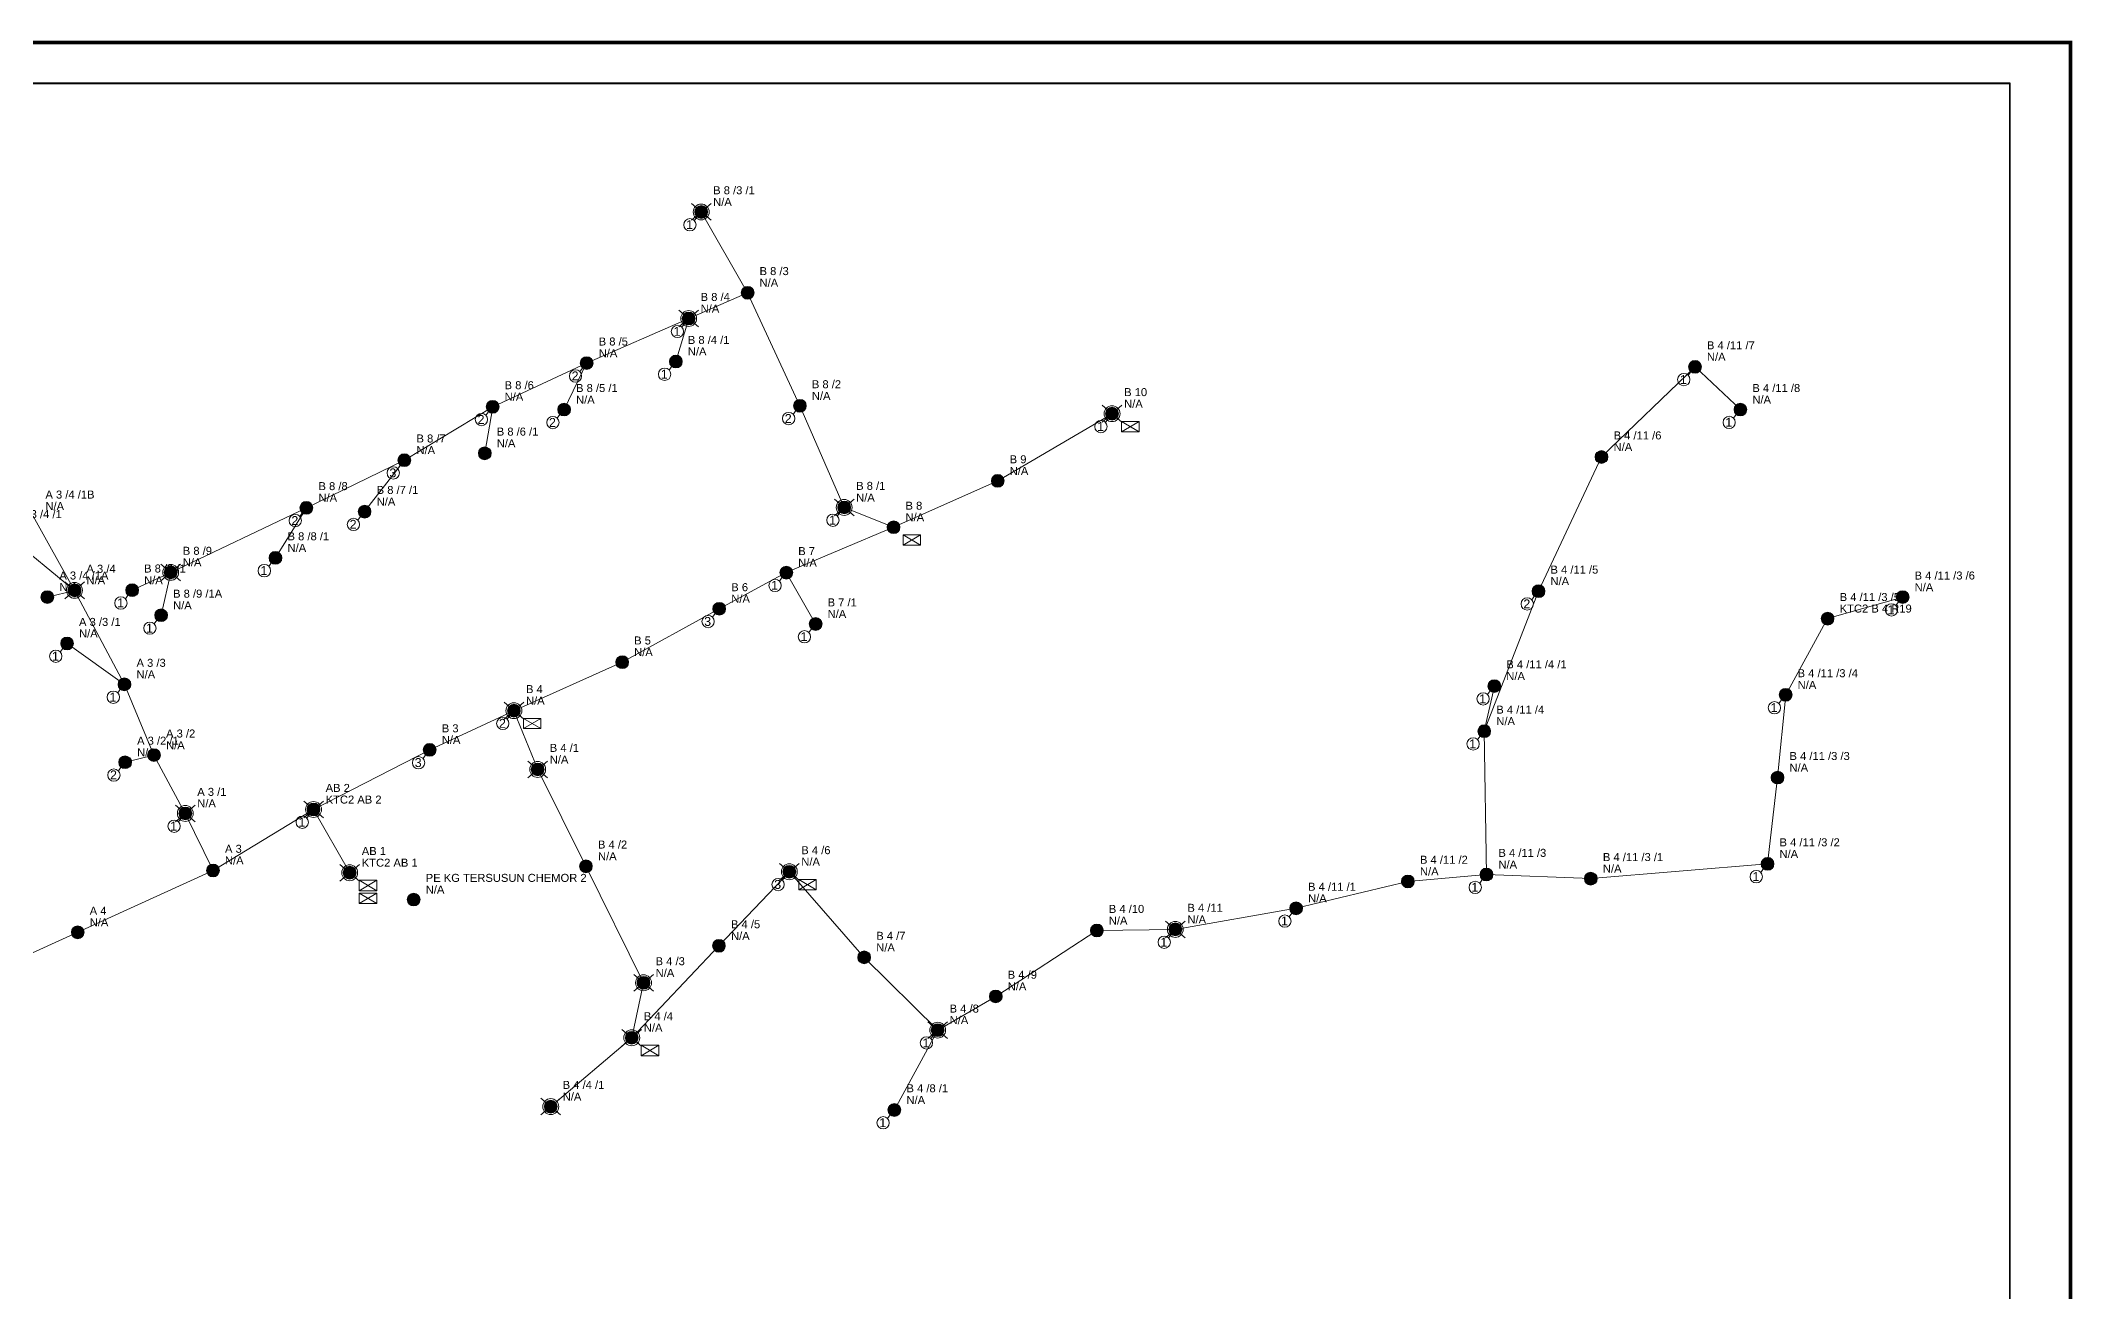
# Model space of a CAD drawing. Header units: inches. Extents: x -2907330 to 774627, y -12404360 to 10502691.
# Drawn here: x 6403 to 7848, y 1140 to 2030 of the extents above; entities that cross this region are included whole.
import ezdxf

# ---------------------------------------------------------------- set-up
doc = ezdxf.new("R2010")
doc.units = ezdxf.units.IN
doc.header["$MEASUREMENT"] = 0
for name, color, linetype, lineweight in [('BBOX 160A', 30, 'Continuous', 0), ('BBOX 400A', 1, 'Continuous', 0), ('CABLE 316', 30, 'Continuous', 0), ('CABLE 95', 5, 'Continuous', 0), ('CABLE SERVICE', 7, 'Continuous', 0), ('JUMLAH SERVIS', 7, 'Continuous', 0), ('POLE NUMBER', 7, 'Continuous', 0), ('PVC 7083', 2, 'Continuous', 0), ('TIANG LAMA', 112, 'Continuous', 0), ('UMBANG', 7, 'Continuous', 0)]:
    doc.layers.add(name, color=color, linetype=linetype, lineweight=lineweight)
doc.styles.add('style1', font='arial.ttf', dxfattribs={"height": 2})

# ---------------------------------------------------------------- blocks, each defined once
blk = doc.blocks.new('TIANG_BIRU')
at = {"lineweight": 0}
h = blk.add_hatch(color=5, dxfattribs=at)
h.dxf.hatch_style = 1
h.paths.add_polyline_path([(-1.6, 0, 1), (1.6, 0, 1)])
blk.add_circle((0, 0), 1.6, dxfattribs=at)
blk = doc.blocks.new('U1')
at = {"layer": 'UMBANG', "lineweight": 0}
for p, q in [((-2.46, 2.09), (2.46, -2.09)), ((2.46, 2.09), (-2.46, -2.09))]:
    blk.add_line(p, q, dxfattribs=at)
blk.add_circle((0, 0), 1.99, dxfattribs=at)
at = {"layer": 'UMBANG', "style": 'style1'}
blk.add_text('1', height=2.43, dxfattribs=at).set_placement((-1.04, -1.18))
blk = doc.blocks.new('BM')
at = {"color": 1, "lineweight": 0}
blk.add_lwpolyline([(2.23, 1.31), (-2.23, 1.31), (-2.23, -1.31), (2.23, -1.31)], close=True, dxfattribs=at)
blk.add_lwpolyline([(-2.23, -1.31), (2.23, 1.31), (2.23, -1.31), (-2.23, 1.31)], dxfattribs=at)
blk = doc.blocks.new('S1')
at = {"layer": 'JUMLAH SERVIS'}
blk.add_lwpolyline([(1.11, 1.06), (2.41, 2.92)], dxfattribs=at)
at = {"layer": 'JUMLAH SERVIS', "lineweight": 0}
blk.add_circle((0, 0), 1.54, dxfattribs=at)
at = {"layer": 'JUMLAH SERVIS', "style": 'style1'}
blk.add_text('1', height=2.23, dxfattribs=at).set_placement((-0.97, -1.09))
blk = doc.blocks.new('S2')
at = {"layer": 'JUMLAH SERVIS'}
blk.add_lwpolyline([(1.11, 1.06), (2.41, 2.92)], dxfattribs=at)
at = {"layer": 'JUMLAH SERVIS', "lineweight": 0}
blk.add_circle((0, 0), 1.54, dxfattribs=at)
at = {"layer": 'JUMLAH SERVIS', "style": 'style1'}
blk.add_text('2', height=2.23, dxfattribs=at).set_placement((-0.97, -1.09))
blk = doc.blocks.new('S3')
at = {"layer": 'JUMLAH SERVIS'}
blk.add_lwpolyline([(1.11, 1.06), (2.41, 2.92)], dxfattribs=at)
at = {"layer": 'JUMLAH SERVIS', "lineweight": 0}
blk.add_circle((0, 0), 1.54, dxfattribs=at)
at = {"layer": 'JUMLAH SERVIS', "style": 'style1'}
blk.add_text('3', height=2.23, dxfattribs=at).set_placement((-0.97, -1.09))
blk = doc.blocks.new('BK')
at = {"color": 30, "lineweight": 0}
blk.add_lwpolyline([(2.16, 1.26), (-2.16, 1.26), (-2.16, -1.26), (2.16, -1.26)], close=True, dxfattribs=at)
blk.add_lwpolyline([(-2.16, -1.26), (2.16, 1.26), (2.16, -1.26), (-2.16, 1.26)], dxfattribs=at)
blk = doc.blocks.new('U2')
at = {"layer": 'UMBANG', "lineweight": 0}
for p, q in [((-2.46, 2.09), (2.46, -2.09)), ((2.46, 2.09), (-2.46, -2.09))]:
    blk.add_line(p, q, dxfattribs=at)
blk.add_circle((0, 0), 1.99, dxfattribs=at)
at = {"layer": 'UMBANG', "style": 'style1'}
blk.add_text('2', height=2.43, dxfattribs=at).set_placement((-1.04, -1.18))
blk = doc.blocks.new('U3')
at = {"layer": 'UMBANG', "lineweight": 0}
for p, q in [((-2.46, 2.09), (2.46, -2.09)), ((2.46, 2.09), (-2.46, -2.09))]:
    blk.add_line(p, q, dxfattribs=at)
blk.add_circle((0, 0), 1.99, dxfattribs=at)
at = {"layer": 'UMBANG', "style": 'style1'}
blk.add_text('3', height=2.43, dxfattribs=at).set_placement((-1.04, -1.18))

msp = doc.modelspace()

# ---------------------------------------------------------------- linework, layer by layer
at = {"linetype": 'Continuous', "const_width": 2.7}
msp.add_lwpolyline([(7846.3, 2028.9), (5452.9, 2028.9), (5452.9, 376.1), (7846.3, 376.1)], close=True, dxfattribs=at)
for points in [[(5496.2, 1999.6), (7803, 1999.6), (7803, 405.4), (5496.2, 405.4)], [(5496.3, 2000.1), (7803.2, 2000.1), (7803.2, 406), (5496.3, 406)]]:
    msp.add_lwpolyline(points, close=True)
at = {"layer": 'CABLE 316'}
for p, q in [((6426.8, 1639.1), (6397.5, 1691.9)), ((6591.7, 1697.8), (6495.2, 1651.9)), ((6426.8, 1639.1), (6379.6, 1678)), ((6495.2, 1651.9), (6467.8, 1639.2)), ((6462.3, 1572.2), (6426.8, 1639.1)), ((7429.4, 1538.9), (7468, 1638.5)), ((7431, 1436.9), (7429.4, 1538.9)), ((7295.6, 1412.9), (7375.1, 1432)), ((7375.1, 1432), (7431, 1436.9)), ((7209.7, 1397.9), (7295.6, 1412.9)), ((7153.9, 1397.1), (7209.7, 1397.9)), ((7040.7, 1326.2), (7009.9, 1269.4))]:
    msp.add_line(p, q, dxfattribs=at)
at = {"layer": 'CABLE 95'}
for p, q in [((6905.5, 1850.8), (6872.5, 1908.3)), ((6905.5, 1850.8), (6863.6, 1832.5)), ((6942.7, 1770.4), (6905.5, 1850.8)), ((6863.6, 1832.5), (6791, 1800.8)), ((6791, 1800.8), (6724.2, 1769.7)), ((6724.2, 1769.7), (6661.4, 1731.7)), ((6974.2, 1698.1), (6942.7, 1770.4)), ((7083.4, 1717), (7164.7, 1764.8)), ((6661.4, 1731.7), (6591.7, 1697.8)), ((7009.3, 1684), (7083.4, 1717)), ((7009.3, 1684), (6974.2, 1698.1)), ((6933, 1651.7), (7009.3, 1684)), ((6885.3, 1626), (6933, 1651.7)), ((6816.3, 1588), (6885.3, 1626)), ((6739.3, 1553.5), (6816.3, 1588)), ((6483.3, 1521.9), (6462.3, 1572.2)), ((6679.4, 1525.6), (6739.3, 1553.5)), ((6739.3, 1553.5), (6756.2, 1511.7)), ((6505.6, 1480.4), (6483.3, 1521.9)), ((6596.8, 1483.2), (6679.4, 1525.6)), ((6756.2, 1511.7), (6790.5, 1442.8)), ((6525.3, 1439.8), (6505.6, 1480.4)), ((6596.8, 1483.2), (6525.3, 1439.8)), ((6622.5, 1438.2), (6596.8, 1483.2)), ((6525.3, 1439.8), (6429.1, 1395.8)), ((6790.5, 1442.8), (6831.5, 1359.9)), ((6885.1, 1386.2), (6935.2, 1438.9)), ((6935.2, 1438.9), (6988.4, 1378)), ((6429.1, 1395.8), (6371.7, 1369.8)), ((7082, 1350.2), (7153.9, 1397.1)), ((6823.1, 1320.8), (6885.1, 1386.2)), ((6988.4, 1378), (7040.7, 1326.2)), ((6831.5, 1359.9), (6823.1, 1320.8)), ((7040.7, 1326.2), (7082, 1350.2)), ((6823.1, 1320.8), (6765.5, 1271.8))]:
    msp.add_line(p, q, dxfattribs=at)
at = {"layer": 'CABLE SERVICE'}
for p, q in [((6791, 1800.8), (6775, 1767.7)), ((7512.8, 1734), (7579.3, 1798.1)), ((7579.3, 1798.1), (7611.6, 1767.7)), ((6724.2, 1769.7), (6718.6, 1736.6)), ((7468, 1638.5), (7512.8, 1734)), ((6591.7, 1697.8), (6569.7, 1662.2)), ((6495.2, 1651.9), (6488.4, 1621.4)), ((6933, 1651.7), (6953.9, 1615.2)), ((6426.8, 1639.1), (6407.5, 1634.3)), ((7673.6, 1619), (7727, 1634.3)), ((7643.8, 1564.8), (7673.6, 1619)), ((7429.4, 1538.9), (7436.6, 1571)), ((7638, 1505.9), (7643.8, 1564.8)), ((6483.3, 1521.9), (6462.8, 1516.8)), ((7630.9, 1444.5), (7638, 1505.9)), ((7431, 1436.9), (7505.2, 1434)), ((7505.2, 1434), (7630.9, 1444.5))]:
    msp.add_line(p, q, dxfattribs=at)
at = {"layer": 'PVC 7083'}
for p, q in [((6863.6, 1832.5), (6854.5, 1801.9)), ((6661.4, 1731.7), (6633.1, 1695.1)), ((6462.3, 1572.2), (6421.5, 1601.3))]:
    msp.add_line(p, q, dxfattribs=at)

# ---------------------------------------------------------------- block references
at = {"xscale": 2.845765875838278, "yscale": 2.845765875838278, "zscale": 2.845765875838278}
for p in [(6872.5, 1908.3), (6905.5, 1850.8), (6863.6, 1832.5), (6854.5, 1801.9), (6791, 1800.8), (7579.3, 1798.1), (6724.2, 1769.7), (6775, 1767.7), (6942.7, 1770.4), (7164.7, 1764.8), (7611.6, 1767.7), (6661.4, 1731.7), (6718.6, 1736.6), (7512.8, 1734), (7083.4, 1717), (6591.7, 1697.8), (6633.1, 1695.1), (6974.2, 1698.1), (7009.3, 1684), (6569.7, 1662.2), (6495.2, 1651.9), (6933, 1651.7), (6407.5, 1634.3), (6426.8, 1639.1), (6467.8, 1639.2), (7468, 1638.5), (7727, 1634.3), (6488.4, 1621.4), (6885.3, 1626), (6953.9, 1615.2), (7673.6, 1619), (6421.5, 1601.3), (6816.3, 1588), (6462.3, 1572.2), (7436.6, 1571), (7643.8, 1564.8), (6739.3, 1553.5), (7429.4, 1538.9), (6462.8, 1516.8), (6483.3, 1521.9), (6679.4, 1525.6), (6756.2, 1511.7), (7638, 1505.9), (6505.6, 1480.4), (6596.8, 1483.2), (6790.5, 1442.8), (7630.9, 1444.5), (6525.3, 1439.8), (6622.5, 1438.2), (6935.2, 1438.9), (7375.1, 1432), (7431, 1436.9), (7505.2, 1434), (6668, 1419.1), (7295.6, 1412.9), (7209.7, 1397.9), (6429.1, 1395.8), (6885.1, 1386.2), (7153.9, 1397.1), (6988.4, 1378), (6831.5, 1359.9), (7082, 1350.2), (7040.7, 1326.2), (6823.1, 1320.8), (6765.5, 1271.8), (7009.9, 1269.4)]:
    msp.add_blockref('TIANG_BIRU', p, dxfattribs=at)
at = {"layer": 'BBOX 160A', "xscale": 2.845765875838278, "yscale": 2.845765875838278, "zscale": 2.845765875838278}
for p in [(7022.3, 1674.9), (6752.3, 1544.3), (6948.2, 1429.7)]:
    msp.add_blockref('BK', p, dxfattribs=at)
at = {"layer": 'BBOX 400A', "xscale": 2.845765875838278, "yscale": 2.845765875838278, "zscale": 2.845765875838278}
for p in [(7177.7, 1755.6), (6635.5, 1429.1), (6635.5, 1420), (6836.1, 1311.7)]:
    msp.add_blockref('BM', p, dxfattribs=at)
at = {"layer": 'JUMLAH SERVIS', "xscale": 2.845765875838278, "yscale": 2.845765875838278, "zscale": 2.845765875838278}
for name, p in [('S1', (6864.5, 1899.2)), ('S1', (6855.6, 1823.3)), ('S2', (6783.1, 1791.6)), ('S1', (6846.5, 1792.8)), ('S1', (7571.3, 1789)), ('S2', (6716.2, 1760.6)), ('S2', (6767, 1758.5)), ('S2', (6934.7, 1761.3)), ('S1', (7156.8, 1755.6)), ('S1', (7603.6, 1758.6)), ('S3', (6653.5, 1722.6)), ('S2', (6583.8, 1688.7)), ('S2', (6625.2, 1686)), ('S1', (6966.2, 1689)), ('S1', (6561.8, 1653.1)), ('S1', (6925, 1642.6)), ('S1', (6459.8, 1630.1)), ('S2', (7460, 1629.4)), ('S1', (7719, 1625.2)), ('S1', (6480.4, 1612.2)), ('S3', (6877.4, 1616.9)), ('S1', (6945.9, 1606.1)), ('S1', (6413.5, 1592.2)), ('S1', (6454.4, 1563.1)), ('S1', (7428.6, 1561.9)), ('S1', (7635.8, 1555.6)), ('S2', (6731.4, 1544.4)), ('S1', (7421.5, 1529.8)), ('S3', (6671.5, 1516.5)), ('S2', (6454.8, 1507.7)), ('S1', (6497.6, 1471.3)), ('S1', (6588.8, 1474.1)), ('S3', (6927.2, 1429.8)), ('S1', (7423, 1427.8)), ('S1', (7622.9, 1435.4)), ('S1', (7287.6, 1403.8)), ('S1', (7201.8, 1388.7)), ('S1', (7032.7, 1317.1)), ('S1', (7001.9, 1260.3))]:
    msp.add_blockref(name, p, dxfattribs=at)
at = {"layer": 'UMBANG', "xscale": 2.845765875838278, "yscale": 2.845765875838278, "zscale": 2.845765875838278}
for name, p in [('U1', (6872.5, 1908.3)), ('U1', (6863.6, 1832.5)), ('U3', (7164.7, 1764.8)), ('U1', (6974.2, 1698.1)), ('U1', (6495.2, 1651.9)), ('U1', (6426.8, 1639.1)), ('U1', (6739.3, 1553.5)), ('U1', (6756.2, 1511.7)), ('U1', (6596.8, 1483.2)), ('U1', (6505.6, 1480.4)), ('U1', (6622.5, 1438.2)), ('U1', (6935.2, 1438.9)), ('U1', (7209.7, 1397.9)), ('U1', (6831.5, 1359.9)), ('U2', (7040.7, 1326.2)), ('U1', (6823.1, 1320.8)), ('U1', (6765.5, 1271.8))]:
    msp.add_blockref(name, p, dxfattribs=at)

# ---------------------------------------------------------------- texts
at = {"layer": 'POLE NUMBER', "style": 'style1'}
for s, height, p in [('B 8 /3 /1', 5.69, (6881, 1920.9)), ('B 8 /3', 5.69, (6914, 1863.4)), ('B 8 /4', 5.69, (6872.1, 1845)), ('B 8 /5', 5.69, (6799.6, 1813.3)), ('B 8 /4 /1', 5.69, (6863, 1814.4)), ('B 4 /11 /7', 5.69, (7587.8, 1810.6)), ('B 8 /6', 5.69, (6732.7, 1782.2)), ('B 8 /5 /1', 5.69, (6783.5, 1780.2)), ('B 8 /2', 5.69, (6951.2, 1782.9)), ('B 10', 5.69, (7173.3, 1777.3)), ('B 4 /11 /8', 5.69, (7620.1, 1780.2)), ('B 8 /7', 5.69, (6670, 1744.3)), ('B 8 /6 /1', 5.69, (6727.1, 1749.2)), ('B 4 /11 /6', 5.69, (7521.4, 1746.5)), ('B 9', 5.69, (7091.9, 1729.5)), ('A 3 /4 /1B', 5.69, (6406.1, 1704.4)), ('B 8 /8', 5.69, (6600.3, 1710.4)), ('B 8 /7 /1', 5.69, (6641.7, 1707.7)), ('B 8 /1', 5.69, (6982.7, 1710.6)), ('A 3 /4 /1', 5.69, (6388.1, 1690.5)), ('B 8', 5.69, (7017.8, 1696.5)), ('B 8 /8 /1', 5.69, (6578.3, 1674.7)), ('B 8 /9', 5.69, (6503.8, 1664.4)), ('B 7', 5.69, (6941.5, 1664.2)), ('A 3 /4 /1A', 5.69, (6416, 1646.8)), ('A 3 /4', 5.69, (6435.3, 1651.6)), ('B 8 /9 /1', 5.69, (6476.3, 1651.8)), ('B 4 /11 /5', 5.69, (7476.5, 1651)), ('B 4 /11 /3 /6', 5.692, (7735.5, 1646.8)), ('B 8 /9 /1A', 5.69, (6496.9, 1633.9)), ('B 6', 5.69, (6893.9, 1638.5)), ('B 7 /1', 5.69, (6962.4, 1627.7)), ('B 4 /11 /3 /5', 5.692, (7682.2, 1631.5)), ('A 3 /3 /1', 5.69, (6430, 1613.8)), ('B 5', 5.69, (6824.8, 1600.6)), ('A 3 /3', 5.69, (6470.9, 1584.7)), ('B 4 /11 /4 /1', 5.692, (7445.1, 1583.6)), ('B 4 /11 /3 /4', 5.692, (7652.3, 1577.3)), ('B 4', 5.69, (6747.9, 1566)), ('B 4 /11 /4', 5.69, (7438, 1551.4)), ('A 3 /2 /1', 5.69, (6471.3, 1529.3)), ('A 3 /2', 5.69, (6491.9, 1534.4)), ('B 3', 5.69, (6688, 1538.1)), ('B 4 /1', 5.69, (6764.8, 1524.2)), ('B 4 /11 /3 /3', 5.692, (7646.5, 1518.4)), ('A 3 /1', 5.69, (6514.1, 1492.9)), ('AB 2', 5.69, (6605.4, 1495.7)), ('B 4 /2', 5.69, (6799.1, 1455.4)), ('B 4 /11 /3 /2', 5.692, (7639.4, 1457)), ('A 3', 5.69, (6533.8, 1452.4)), ('AB 1', 5.69, (6631.1, 1450.8)), ('B 4 /6', 5.69, (6943.7, 1451.4)), ('B 4 /11 /2', 5.69, (7383.7, 1444.6)), ('B 4 /11 /3', 5.69, (7439.5, 1449.5)), ('B 4 /11 /3 /1', 5.692, (7513.8, 1446.5)), ('PE KG TERSUSUN CHEMOR 2', 5.692, (6676.6, 1431.7)), ('B 4 /11 /1', 5.69, (7304.1, 1425.4)), ('B 4 /11', 5.69, (7218.3, 1410.4)), ('A 4', 5.69, (6437.6, 1408.3)), ('B 4 /5', 5.69, (6893.7, 1398.7)), ('B 4 /10', 5.69, (7162.4, 1409.6)), ('B 4 /7', 5.69, (6997, 1390.5)), ('B 4 /3', 5.69, (6840.1, 1372.4)), ('B 4 /9', 5.69, (7090.5, 1362.8)), ('B 4 /8', 5.69, (7049.2, 1338.7)), ('B 4 /4', 5.69, (6831.7, 1333.3)), ('B 4 /4 /1', 5.69, (6774, 1284.4)), ('B 4 /8 /1', 5.69, (7018.5, 1282))]:
    msp.add_text(s, height=height, dxfattribs=at).set_placement(p)
at = {"layer": 'TIANG LAMA', "style": 'style1'}
for s, height, p in [('N/A', 5.69, (6881, 1912.6)), ('N/A', 5.69, (6914, 1855.1)), ('N/A', 5.69, (6872.1, 1836.7)), ('N/A', 5.69, (6799.6, 1805)), ('N/A', 5.69, (6863, 1806.2)), ('N/A', 5.69, (7587.8, 1802.4)), ('N/A', 5.69, (6732.7, 1774)), ('N/A', 5.69, (6783.5, 1771.9)), ('N/A', 5.69, (6951.2, 1774.6)), ('N/A', 5.69, (7620.1, 1772)), ('N/A', 5.69, (7173.3, 1769)), ('N/A', 5.69, (6670, 1736)), ('N/A', 5.69, (6727.1, 1740.9)), ('N/A', 5.69, (7521.4, 1738.3)), ('N/A', 5.69, (7091.9, 1721.2)), ('N/A', 5.69, (6600.3, 1702.1)), ('N/A', 5.69, (6641.7, 1699.4)), ('N/A', 5.69, (6982.7, 1702.3)), ('N/A', 5.69, (6406.1, 1696.2)), ('N/A', 5.69, (7017.8, 1688.3)), ('N/A', 5.69, (6503.8, 1656.2)), ('N/A', 5.69, (6578.3, 1666.5)), ('N/A', 5.69, (6941.5, 1655.9)), ('N/A', 5.69, (6435.3, 1643.4)), ('N/A', 5.69, (6476.3, 1643.5)), ('N/A', 5.69, (7476.5, 1642.8)), ('N/A', 5.69, (6416, 1638.6)), ('N/A', 5.69, (6893.9, 1630.3)), ('N/A', 5.69, (7735.5, 1638.5)), ('N/A', 5.69, (6496.9, 1625.6)), ('N/A', 5.69, (6962.4, 1619.5)), ('KTC2 B 4 R19', 5.692, (7682.2, 1623.3)), ('N/A', 5.69, (6430, 1605.6)), ('N/A', 5.69, (6824.8, 1592.3)), ('N/A', 5.69, (6470.9, 1576.4)), ('N/A', 5.69, (7445.1, 1575.3)), ('N/A', 5.69, (6747.9, 1557.8)), ('N/A', 5.69, (7652.3, 1569)), ('N/A', 5.69, (7438, 1543.2)), ('N/A', 5.69, (6491.9, 1526.1)), ('N/A', 5.69, (6688, 1529.9)), ('N/A', 5.69, (6471.3, 1521)), ('N/A', 5.69, (6764.8, 1515.9)), ('N/A', 5.69, (7646.5, 1510.1)), ('N/A', 5.69, (6514.1, 1484.7)), ('KTC2 AB 2', 5.69, (6605.4, 1487.4)), ('N/A', 5.69, (6533.8, 1444.1)), ('KTC2 AB 1', 5.69, (6631.1, 1442.5)), ('N/A', 5.69, (6799.1, 1447.1)), ('N/A', 5.69, (6943.7, 1443.2)), ('N/A', 5.69, (7439.5, 1441.2)), ('N/A', 5.69, (7639.4, 1448.7)), ('N/A', 5.69, (7383.7, 1436.3)), ('N/A', 5.69, (7513.8, 1438.3)), ('N/A', 5.69, (6676.6, 1423.4)), ('N/A', 5.69, (7304.1, 1417.2)), ('N/A', 5.69, (6437.6, 1400.1)), ('N/A', 5.69, (7162.4, 1401.3)), ('N/A', 5.69, (7218.3, 1402.1)), ('N/A', 5.69, (6893.7, 1390.4)), ('N/A', 5.69, (6997, 1382.2)), ('N/A', 5.69, (6840.1, 1364.1)), ('N/A', 5.69, (7090.5, 1354.5)), ('N/A', 5.69, (6831.7, 1325.1)), ('N/A', 5.69, (7049.2, 1330.5)), ('N/A', 5.69, (6774, 1276.1)), ('N/A', 5.69, (7018.5, 1273.7))]:
    msp.add_text(s, height=height, dxfattribs=at).set_placement(p)

doc.saveas('drawing.dxf')
